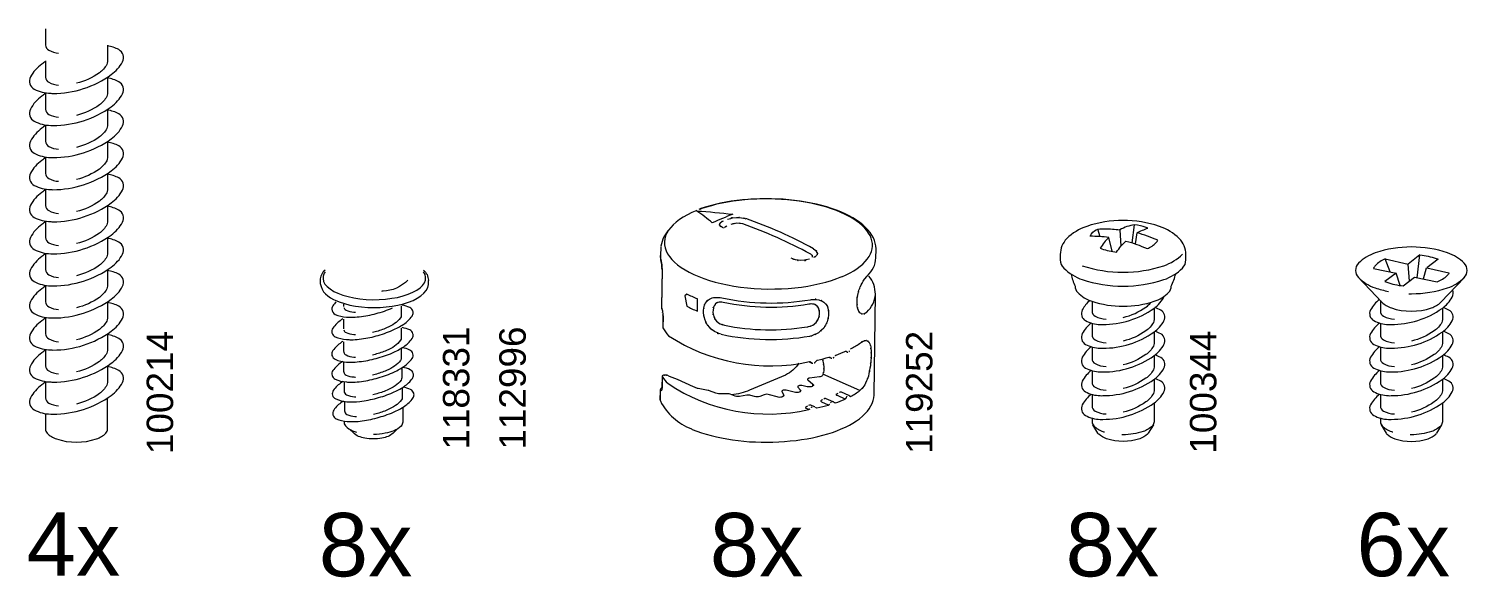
# Model space of a CAD drawing. Header units: metres. Extents: x -0.7 to 8.1, y 0 to 13.3.
# Drawn here: x -0.3424 to -0.2393, y 0.824 to 0.8633 of the extents above; entities that cross this region are included whole.
import ezdxf

# ---------------------------------------------------------------- set-up
doc = ezdxf.new("R2010")
doc.units = ezdxf.units.M
doc.header["$MEASUREMENT"] = 0
doc.layers.add('PDF3_Geometry_Num_Penna__7', color=7, linetype='Continuous', lineweight=18)
doc.layers.add('PDF3_Text_Num_Penna__7', color=7, linetype='Continuous', lineweight=18)
doc.styles.add('GENERATED_STYLE_1', font='Arial.ttf')

msp = doc.modelspace()

# ---------------------------------------------------------------- linework, layer by layer
at = {"layer": 'PDF3_Geometry_Num_Penna__7', "color": 7, "linetype": 'Continuous', "lineweight": 18, "flags": 128}
for points in [[(-0.34117, 0.86334), (-0.34117, 0.86217, 0.278982), (-0.34094, 0.8618, 0.106592), (-0.34023, 0.8616)], [(-0.34117, 0.86099, 0.01224), (-0.34144, 0.8608, 0.116354), (-0.34225, 0.85988, 0.414308), (-0.34198, 0.85901, 0.116313), (-0.3408, 0.85871, 0.003393), (-0.34064, 0.8587, 0.156627), (-0.33646, 0.86005, 0.116002), (-0.33565, 0.86097, 0.413279), (-0.33592, 0.86184, 0.080907), (-0.33673, 0.86211)], [(-0.33673, 0.86216), (-0.33673, 0.86098, -0.121406), (-0.33678, 0.86078, -0.116169), (-0.33731, 0.86018, -0.096205), (-0.33895, 0.85943)], [(-0.34117, 0.86104), (-0.34117, 0.85987, 0.278282), (-0.34094, 0.8595, 0.10662), (-0.34023, 0.8593)], [(-0.34117, 0.85869, 0.011584), (-0.34144, 0.8585, 0.116496), (-0.34225, 0.85758, 0.414277), (-0.34198, 0.85671, 0.116112), (-0.3408, 0.85641, 0.00509), (-0.34064, 0.8564, 0.156627), (-0.33646, 0.85775, 0.116002), (-0.33565, 0.85867, 0.41408), (-0.33592, 0.85954, 0.081199), (-0.33673, 0.85981)], [(-0.33673, 0.85986), (-0.33673, 0.85868, -0.120887), (-0.33678, 0.85848, -0.116856), (-0.33731, 0.85788, -0.096739), (-0.33895, 0.85713)], [(-0.34117, 0.85874), (-0.34117, 0.85757, 0.278788), (-0.34094, 0.8572, 0.106939), (-0.34023, 0.857)], [(-0.34117, 0.85639, 0.01289), (-0.34144, 0.8562, 0.116328), (-0.34225, 0.85528, 0.414086), (-0.34198, 0.85441, 0.116321), (-0.3408, 0.85411, 0.00509), (-0.34064, 0.8541, 0.156627), (-0.33646, 0.85545, 0.11617), (-0.33565, 0.85637, 0.414041), (-0.33592, 0.85724, 0.081199), (-0.33673, 0.85751)], [(-0.33673, 0.85756), (-0.33673, 0.85638, -0.1212), (-0.33678, 0.85618, -0.11664), (-0.33731, 0.85558, -0.096464), (-0.33895, 0.85483)], [(-0.34117, 0.85644), (-0.34117, 0.85527, 0.278595), (-0.34094, 0.8549, 0.10662), (-0.34023, 0.8547)], [(-0.34117, 0.85409, 0.010935), (-0.34144, 0.8539, 0.116328), (-0.34225, 0.85298, 0.414198), (-0.34198, 0.85211, 0.116103), (-0.3408, 0.85181, 0.006787), (-0.34064, 0.8518, 0.156688), (-0.33646, 0.85315, 0.116145), (-0.33565, 0.85407, 0.414001), (-0.33592, 0.85494, 0.081199), (-0.33673, 0.85521)], [(-0.33673, 0.85526), (-0.33673, 0.85408, -0.121308), (-0.33678, 0.85388, -0.116817), (-0.33731, 0.85328, -0.096338), (-0.33895, 0.85253)], [(-0.34117, 0.85414), (-0.34117, 0.85297, 0.278282), (-0.34094, 0.8526, 0.106273), (-0.34023, 0.8524)], [(-0.34117, 0.85179, 0.012252), (-0.34144, 0.8516, 0.116303), (-0.34225, 0.85068, 0.414096), (-0.34198, 0.84981, 0.115911), (-0.3408, 0.84951, 0.006786), (-0.34064, 0.8495, 0.156684), (-0.33646, 0.85085, 0.116028), (-0.33565, 0.85177, 0.414263), (-0.33592, 0.85264, 0.081199), (-0.33673, 0.85291)], [(-0.33673, 0.85296), (-0.33673, 0.85178, -0.121308), (-0.33678, 0.85158, -0.116385), (-0.33731, 0.85098, -0.096354), (-0.33895, 0.85023)], [(-0.34117, 0.85184), (-0.34117, 0.85067, 0.278089), (-0.34094, 0.8503, 0.106259), (-0.34023, 0.8501)], [(-0.34117, 0.84949, 0.011595), (-0.34144, 0.8493, 0.116186), (-0.34225, 0.84838, 0.414363), (-0.34198, 0.84751, 0.116112), (-0.3408, 0.84721, 0.00509), (-0.34064, 0.8472, 0.156684), (-0.33646, 0.84855, 0.116002), (-0.33565, 0.84947, 0.414412), (-0.33592, 0.85034, 0.081492), (-0.33673, 0.85061)], [(-0.33673, 0.85066), (-0.33673, 0.84948, -0.121415), (-0.33678, 0.84928, -0.116856), (-0.33731, 0.84868, -0.096213), (-0.33895, 0.84793)], [(-0.34117, 0.84954), (-0.34117, 0.84837, 0.277776), (-0.34094, 0.848, 0.106273), (-0.34023, 0.8478)], [(-0.26332, 0.84799), (-0.26315, 0.84929, 0.077111), (-0.2642, 0.84893), (-0.26412, 0.84774)], [(-0.26309, 0.84791), (-0.26297, 0.8487, -0.049852), (-0.26219, 0.84904, 0.018305), (-0.26232, 0.84909, 0.06611), (-0.26315, 0.84929)], [(-0.34117, 0.84719, 0.012246), (-0.34144, 0.847, 0.116562), (-0.34225, 0.84608, 0.41437), (-0.34198, 0.84521, 0.11612), (-0.3408, 0.84491, 0.006786), (-0.34064, 0.8449, 0.156737), (-0.33646, 0.84625, 0.116028), (-0.33565, 0.84717, 0.414643), (-0.33592, 0.84804, 0.081481), (-0.33673, 0.84831)], [(-0.33673, 0.84836), (-0.33673, 0.84718, -0.1212), (-0.33678, 0.84698, -0.11613), (-0.33731, 0.84638, -0.09648), (-0.33895, 0.84563)], [(-0.26499, 0.84837, 0.033363), (-0.26633, 0.84846, -0.121474), (-0.26622, 0.84864, -0.136616), (-0.26577, 0.84898)], [(-0.26561, 0.84843), (-0.26577, 0.84898, -0.01474), (-0.26527, 0.84899, -0.02935), (-0.2642, 0.84893)], [(-0.26476, 0.84738), (-0.26499, 0.84837, 0.067971), (-0.26561, 0.8476, 0.015108), (-0.26549, 0.84756, 0.054104), (-0.26443, 0.84733, -0.060585), (-0.26376, 0.84812, -0.039505), (-0.26225, 0.84758, 0.108009), (-0.26159, 0.84801, 0.10707), (-0.26149, 0.84817, 0.043153), (-0.26297, 0.8487)], [(-0.34117, 0.84724), (-0.34117, 0.84607, 0.278402), (-0.34094, 0.8457, 0.10662), (-0.34023, 0.8455)], [(-0.28236, 0.84556, -0.015735), (-0.28229, 0.84563, 0.201698), (-0.28168, 0.84691), (-0.28167, 0.84752)], [(-0.26689, 0.84635, 0.162283), (-0.26105, 0.84635, 0.117044), (-0.25971, 0.84718)], [(-0.2435, 0.84434, 0.005511), (-0.24331, 0.84434, 0.080671), (-0.24072, 0.84476, 0.116684), (-0.23953, 0.8455, 0.414228), (-0.23953, 0.84653, 0.116377), (-0.24072, 0.84727, 0.162408), (-0.2459, 0.84727, 0.116402), (-0.2471, 0.84653, 0.41521), (-0.2471, 0.8455, 0.116671), (-0.24591, 0.84476, 0.030081), (-0.24495, 0.8445)], [(-0.29707, 0.84668), (-0.29706, 0.84665, -0.072638), (-0.2971, 0.84707)], [(-0.29706, 0.84664, -0.039539), (-0.29701, 0.84621, -0.024883), (-0.297, 0.8461), (-0.29704, 0.84339)], [(-0.24483, 0.84591), (-0.24519, 0.84683, 0.101926), (-0.24589, 0.84637, 0.120518), (-0.24602, 0.84616), (-0.24441, 0.84582), (-0.24521, 0.84521, 0.016664), (-0.24508, 0.84516, 0.053777), (-0.2439, 0.8449), (-0.24308, 0.84553), (-0.24147, 0.84519, 0.106547), (-0.24073, 0.84566)], [(-0.24289, 0.84549), (-0.2427, 0.84712, -0.053844), (-0.24154, 0.84687, -0.021126), (-0.2414, 0.84681), (-0.24221, 0.84619), (-0.24062, 0.84584, -0.108961), (-0.24073, 0.84566)], [(-0.34117, 0.84489, 0.012246), (-0.34144, 0.8447, 0.116471), (-0.34225, 0.84378, 0.414205), (-0.34198, 0.84291, 0.116313), (-0.3408, 0.84261, 0.003393), (-0.34064, 0.8426, 0.156737), (-0.33646, 0.84395, 0.116002), (-0.33565, 0.84487, 0.414276), (-0.33592, 0.84574, 0.081492), (-0.33673, 0.84601)], [(-0.33673, 0.84606), (-0.33673, 0.84488, -0.1212), (-0.33678, 0.84468, -0.116169), (-0.33731, 0.84408, -0.096087), (-0.33895, 0.84333)], [(-0.32114, 0.84603, 0.234724), (-0.3215, 0.84529), (-0.3215, 0.8451), (-0.3215, 0.84508)], [(-0.31521, 0.84532, -0.204116), (-0.31699, 0.84453, 0.075946), (-0.31711, 0.8445)], [(-0.31409, 0.84603, -0.213524), (-0.31374, 0.84531), (-0.31374, 0.84529)], [(-0.29699, 0.83842), (-0.29701, 0.83761, 0.287889), (-0.29713, 0.83742), (-0.29713, 0.83675), (-0.29713, 0.8367), (-0.29712, 0.83665, 0.188738), (-0.29488, 0.83464), (-0.29483, 0.83461), (-0.29451, 0.83449), (-0.29418, 0.83437), (-0.29384, 0.83427), (-0.29348, 0.83417), (-0.29311, 0.83408), (-0.29274, 0.834), (-0.29235, 0.83393), (-0.29195, 0.83386), (-0.29155, 0.83381), (-0.29114, 0.83377), (-0.29073, 0.83373), (-0.29031, 0.83371), (-0.2899, 0.8337), (-0.28948, 0.83369), (-0.28906, 0.8337), (-0.28864, 0.83372), (-0.28822, 0.83374), (-0.28781, 0.83378), (-0.2874, 0.83382), (-0.287, 0.83388), (-0.28661, 0.83394), (-0.28623, 0.83401), (-0.28585, 0.8341), (-0.28549, 0.83419), (-0.28513, 0.83429), (-0.28479, 0.8344), (-0.28447, 0.83451), (-0.28416, 0.83464), (-0.28386, 0.83477), (-0.28358, 0.83491), (-0.28332, 0.83506), (-0.28307, 0.83522), (-0.28285, 0.83538), (-0.28264, 0.83555), (-0.28246, 0.83573), (-0.28229, 0.83591), (-0.28215, 0.83609), (-0.28204, 0.83629), (-0.28194, 0.83648), (-0.28188, 0.83668), (-0.28183, 0.83687), (-0.28181, 0.83707), (-0.28181, 0.83711), (-0.28171, 0.8443, 0.169445), (-0.28218, 0.84561)], [(-0.2677, 0.84574, 0.044608), (-0.26741, 0.84488, 0.199167), (-0.26722, 0.84443, 0.116367), (-0.2662, 0.8438, 0.162099), (-0.26173, 0.8438, 0.116268), (-0.26071, 0.84443, 0.199321), (-0.26052, 0.84488, 0.058564), (-0.2602, 0.84577)], [(-0.24711, 0.84551), (-0.24542, 0.84373, 0.115798), (-0.24475, 0.84332, 0.16262), (-0.24188, 0.84332, 0.117108), (-0.24121, 0.84373), (-0.23951, 0.84551)], [(-0.34117, 0.84494), (-0.34117, 0.84377, 0.278402), (-0.34094, 0.8434, 0.105912), (-0.34023, 0.8432)], [(-0.28239, 0.84296, 0.033384), (-0.28233, 0.84302, 0.193348), (-0.28171, 0.8443)], [(-0.26635, 0.84385, 0.092484), (-0.26689, 0.84318, 0.412695), (-0.26666, 0.84241, 0.116067), (-0.26561, 0.84213, 0.005755), (-0.26543, 0.84213, 0.154882), (-0.26176, 0.84329, 0.125016), (-0.261, 0.84418)], [(-0.2456, 0.84393, 0.105336), (-0.24624, 0.84318, 0.413241), (-0.246, 0.84241, 0.116292), (-0.24496, 0.84213, 0.007224), (-0.24477, 0.84213, 0.154758), (-0.24111, 0.84329, 0.116561), (-0.24039, 0.8441, 0.233563), (-0.24037, 0.84461)], [(-0.34117, 0.84259, 0.012897), (-0.34144, 0.8424, 0.116613), (-0.34225, 0.84148, 0.41409), (-0.34198, 0.84061, 0.116112), (-0.3408, 0.84031, 0.00509), (-0.34064, 0.8403, 0.156684), (-0.33646, 0.84165, 0.11617), (-0.33565, 0.84257, 0.414045), (-0.33592, 0.84344, 0.08121), (-0.33673, 0.84371)], [(-0.33673, 0.84376), (-0.33673, 0.84258, -0.120887), (-0.33678, 0.84238, -0.116563), (-0.33731, 0.84178, -0.096354), (-0.33895, 0.84103)], [(-0.32036, 0.84375, 0.037807), (-0.32058, 0.84348, 0.155932), (-0.32066, 0.84324, 0.291201), (-0.32041, 0.84286, 0.090504), (-0.31961, 0.84266, 0.016862), (-0.31928, 0.84265, 0.031502), (-0.31869, 0.84269, 0.035426), (-0.31748, 0.84292, 0.035352), (-0.31632, 0.84332)], [(-0.31988, 0.84253, 0.004163), (-0.31998, 0.84246, 0.090557), (-0.32058, 0.84188, 0.470831), (-0.32042, 0.84126, 0.091127), (-0.31961, 0.84106, 0.018463), (-0.31928, 0.84104, 0.030609), (-0.31869, 0.84108, 0.035428), (-0.31748, 0.84131, 0.034722), (-0.31632, 0.84172, 0.048564), (-0.31551, 0.84215, 0.090558), (-0.31491, 0.84274, 0.157108), (-0.31483, 0.84298, 0.061106), (-0.31485, 0.84308, 0.223954), (-0.31507, 0.84335, 0.060031), (-0.31561, 0.84352)], [(-0.3198, 0.84336, 0.226919), (-0.31964, 0.84317, 0.091898), (-0.31907, 0.84302)], [(-0.31568, 0.84348), (-0.31568, 0.84278, -0.152317), (-0.31573, 0.84261, -0.090689), (-0.31616, 0.8422, -0.046844), (-0.31673, 0.84189, -0.03499), (-0.31756, 0.8416, -0.00825), (-0.31775, 0.84155)], [(-0.29703, 0.84334, -0.053815), (-0.29694, 0.84274), (-0.29695, 0.84192)], [(-0.293, 0.84373, -0.150456), (-0.29261, 0.84373, 0.094197), (-0.28649, 0.84361), (-0.28646, 0.84361), (-0.28639, 0.84362, -0.14899), (-0.28607, 0.84358)], [(-0.29272, 0.84404, 0.094279), (-0.28637, 0.84391, -0.018676), (-0.28622, 0.84393)], [(-0.26625, 0.84223, 0.107194), (-0.26689, 0.84148, 0.413051), (-0.26666, 0.84071, 0.116057), (-0.26561, 0.84043, 0.007191), (-0.26543, 0.84043, 0.154873), (-0.26176, 0.84159, 0.116905), (-0.26104, 0.8424, 0.415252), (-0.26127, 0.84316, 0.048757), (-0.26169, 0.84334)], [(-0.26619, 0.84379), (-0.26619, 0.8431, 0.276839), (-0.26596, 0.84273, 0.116669), (-0.26519, 0.84252)], [(-0.26397, 0.84264, 0.095557), (-0.26233, 0.84338, 0.072445), (-0.26197, 0.84372)], [(-0.26175, 0.8433), (-0.26175, 0.84248, -0.124952), (-0.2618, 0.84228, -0.116023), (-0.26233, 0.84168, -0.095438), (-0.26397, 0.84094)], [(-0.24559, 0.84223, 0.107446), (-0.24624, 0.84148, 0.413406), (-0.246, 0.84071, 0.116282), (-0.24496, 0.84043, 0.007224), (-0.24477, 0.84043, 0.154885), (-0.24111, 0.84159, 0.116561), (-0.24039, 0.8424, 0.413735), (-0.24062, 0.84317, 0.04816), (-0.24103, 0.84334)], [(-0.24553, 0.84385), (-0.24553, 0.8431, 0.276526), (-0.24531, 0.84273, 0.116535), (-0.24453, 0.84252), (-0.24452, 0.84252)], [(-0.24109, 0.8433), (-0.24109, 0.84248, -0.124323), (-0.24114, 0.84228, -0.116962), (-0.24168, 0.84168, -0.096036), (-0.24331, 0.84094)], [(-0.34117, 0.84264), (-0.34117, 0.84147, 0.278282), (-0.34094, 0.8411, 0.106592), (-0.34023, 0.8409)], [(-0.29693, 0.84272), (-0.29694, 0.8419, 0.066551), (-0.29653, 0.84133, 0.201539), (-0.28644, 0.83947)], [(-0.29253, 0.84209, 0.094186), (-0.28661, 0.84197, 0.023631), (-0.2865, 0.84198)], [(-0.26619, 0.84222), (-0.26619, 0.8414, 0.276333), (-0.26596, 0.84103, 0.116032), (-0.26519, 0.84082), (-0.26517, 0.84082)], [(-0.24553, 0.84222), (-0.24553, 0.8414, 0.275707), (-0.24531, 0.84103, 0.11623), (-0.24453, 0.84082), (-0.24452, 0.84082)], [(-0.34117, 0.84029, 0.012246), (-0.34144, 0.8401, 0.116328), (-0.34225, 0.83918, 0.414277), (-0.34198, 0.83831, 0.11612), (-0.3408, 0.83801, 0.00509), (-0.34064, 0.838, 0.15663), (-0.33646, 0.83935, 0.116002), (-0.33565, 0.84027, 0.414045), (-0.33592, 0.84114, 0.081199), (-0.33673, 0.84141)], [(-0.33673, 0.84146), (-0.33673, 0.84028, -0.121514), (-0.33678, 0.84008, -0.11613), (-0.33731, 0.83948, -0.096213), (-0.33895, 0.83873)], [(-0.31998, 0.84084, 0.090303), (-0.32058, 0.84026, 0.469585), (-0.32042, 0.83964, 0.091127), (-0.31961, 0.83944, 0.016061), (-0.31928, 0.83943, 0.030609), (-0.31869, 0.83947, 0.035852), (-0.31748, 0.8397, 0.034532), (-0.31632, 0.8401, 0.047768), (-0.31551, 0.84054, 0.089903), (-0.31491, 0.84112, 0.156365), (-0.31483, 0.84136, 0.062216), (-0.31485, 0.84147, 0.224413), (-0.31507, 0.84174, 0.060927), (-0.31561, 0.84191)], [(-0.3198, 0.84175, 0.225993), (-0.31964, 0.84156, 0.090614), (-0.31907, 0.84142, 0.012645), (-0.31896, 0.84141)], [(-0.31568, 0.84187), (-0.31568, 0.84116, -0.1528), (-0.31573, 0.841, -0.090126), (-0.31616, 0.84058, -0.047926), (-0.31673, 0.84027, -0.035548), (-0.31756, 0.83999, -0.013522), (-0.31775, 0.83994)], [(-0.29276, 0.84143, 0.094245), (-0.28641, 0.8413, 0.026512), (-0.28626, 0.84133)], [(-0.26625, 0.84053, 0.106159), (-0.26689, 0.83978, 0.412686), (-0.26666, 0.83901, 0.116528), (-0.26561, 0.83873, 0.005746), (-0.26543, 0.83873, 0.154869), (-0.26176, 0.83989, 0.11661), (-0.26104, 0.8407, 0.414374), (-0.26127, 0.84147, 0.04821), (-0.26169, 0.84164)], [(-0.26175, 0.8416), (-0.26175, 0.84078, -0.125053), (-0.2618, 0.84058, -0.116023), (-0.26233, 0.83998, -0.095707), (-0.26397, 0.83924)], [(-0.24559, 0.84053, 0.106411), (-0.24624, 0.83978, 0.412968), (-0.246, 0.83901, 0.116754), (-0.24496, 0.83873, 0.005779), (-0.24477, 0.83873, 0.15488), (-0.24111, 0.83989, 0.116561), (-0.24039, 0.8407, 0.412613), (-0.24062, 0.84147, 0.047098), (-0.24103, 0.84164)], [(-0.24109, 0.8416), (-0.24109, 0.84078, -0.125152), (-0.24114, 0.84058, -0.116449), (-0.24168, 0.83998, -0.095499), (-0.24331, 0.83924)], [(-0.34117, 0.84034), (-0.34117, 0.83917, 0.278909), (-0.34094, 0.8388, 0.106231), (-0.34023, 0.8386)], [(-0.31988, 0.83948, 0.000542), (-0.31998, 0.83941, 0.090196), (-0.32058, 0.83883, 0.471435), (-0.32042, 0.83822, 0.090215), (-0.31961, 0.83801, 0.018463), (-0.31928, 0.838, 0.031056), (-0.31869, 0.83803, 0.035219), (-0.31748, 0.83827, 0.035738), (-0.31632, 0.83867, 0.046301), (-0.31551, 0.83911, 0.090531), (-0.31491, 0.83969, 0.470434), (-0.31507, 0.8403, 0.060501), (-0.31561, 0.84047)], [(-0.31981, 0.8409), (-0.31981, 0.84021, 0.072319), (-0.3198, 0.84014, 0.2278), (-0.31964, 0.83995, 0.091033), (-0.31907, 0.8398, 0.022551), (-0.31896, 0.8398)], [(-0.31568, 0.84043), (-0.31568, 0.83973, -0.148099), (-0.31573, 0.83956, -0.089917), (-0.31616, 0.83915, -0.04682), (-0.31673, 0.83884, -0.03499), (-0.31756, 0.83855, -0.001652), (-0.31775, 0.83851)], [(-0.28373, 0.84016), (-0.28386, 0.84021), (-0.28372, 0.84015, 0.00234), (-0.2838, 0.84021)], [(-0.26625, 0.83883, 0.106504), (-0.26689, 0.83808, 0.41245), (-0.26666, 0.83731, 0.116067), (-0.26561, 0.83703, 0.005752), (-0.26543, 0.83703, 0.154816), (-0.26176, 0.83819, 0.11661), (-0.26104, 0.839, 0.413806), (-0.26127, 0.83977, 0.045477), (-0.26169, 0.83994)], [(-0.26619, 0.84052), (-0.26619, 0.8397, 0.276839), (-0.26596, 0.83933, 0.115687), (-0.26519, 0.83912), (-0.26517, 0.83912)], [(-0.24559, 0.83883, 0.106756), (-0.24624, 0.83808, 0.413415), (-0.246, 0.83731, 0.116046), (-0.24496, 0.83703, 0.00578), (-0.24477, 0.83703, 0.154946), (-0.24111, 0.83819, 0.116294), (-0.24039, 0.839, 0.412733), (-0.24062, 0.83978, 0.047083), (-0.24103, 0.83994)], [(-0.24553, 0.84052), (-0.24553, 0.8397, 0.276526), (-0.24531, 0.83933, 0.114931), (-0.24453, 0.83912, 0.018277), (-0.24452, 0.83912)], [(-0.34117, 0.83799, 0.01419), (-0.34144, 0.8378, 0.116638), (-0.34225, 0.83688, 0.414188), (-0.34198, 0.83601, 0.116313), (-0.3408, 0.83571, 0.003393), (-0.34064, 0.8357, 0.156684), (-0.33646, 0.83705, 0.116287), (-0.33565, 0.83797, 0.413826), (-0.33592, 0.83884, 0.080918), (-0.33673, 0.83911)], [(-0.33673, 0.83916), (-0.33673, 0.83798, -0.120261), (-0.33678, 0.83778, -0.116385), (-0.33731, 0.83718, -0.09648), (-0.33895, 0.83643)], [(-0.31985, 0.83806, 0.000563), (-0.31995, 0.83799, 0.090206), (-0.32055, 0.83741, 0.472063), (-0.32038, 0.8368, 0.090976), (-0.31958, 0.83659, 0.047208), (-0.31865, 0.83662, 0.035446), (-0.31745, 0.83685, 0.035202), (-0.31629, 0.83725, 0.047595), (-0.31548, 0.83769, 0.090832), (-0.31488, 0.83827, 0.156862), (-0.3148, 0.83851, 0.061583), (-0.31482, 0.83862, 0.225418), (-0.31504, 0.83889, 0.063422), (-0.31558, 0.83906)], [(-0.31565, 0.83902), (-0.31565, 0.83831, -0.150578), (-0.3157, 0.83815, -0.089618), (-0.31612, 0.83773, -0.047864), (-0.3167, 0.83742, -0.035658), (-0.31753, 0.83714, -0.010897), (-0.31771, 0.83709)], [(-0.28721, 0.83936, -0.142901), (-0.28815, 0.83851), (-0.29073, 0.83742, -0.068424), (-0.29201, 0.83709)], [(-0.28645, 0.83946), (-0.28627, 0.83938, 0.00598), (-0.28637, 0.83945)], [(-0.28586, 0.83958, 0.017544), (-0.28504, 0.83979), (-0.28489, 0.83972)], [(-0.26175, 0.8399), (-0.26175, 0.83908, -0.124323), (-0.2618, 0.83888, -0.115805), (-0.26233, 0.83828, -0.095572), (-0.26397, 0.83754)], [(-0.24109, 0.8399), (-0.24109, 0.83908, -0.123695), (-0.24114, 0.83888, -0.115834), (-0.24168, 0.83828, -0.095917), (-0.24331, 0.83754)], [(-0.34117, 0.83804), (-0.34117, 0.83687, 0.278595), (-0.34094, 0.8365, 0.106966), (-0.34023, 0.8363)], [(-0.3198, 0.83871, 0.226676), (-0.31964, 0.83851, 0.090588), (-0.31907, 0.83837, 0.002723), (-0.31896, 0.83836)], [(-0.31978, 0.83805), (-0.31978, 0.83736, 0.286695), (-0.31961, 0.8371, 0.091679), (-0.31904, 0.83695, 0.009826), (-0.31893, 0.83695)], [(-0.29369, 0.8374), (-0.29441, 0.83754, -0.05334), (-0.29451, 0.83757, -0.011818), (-0.29474, 0.83767), (-0.2959, 0.83818, 0.002502), (-0.29664, 0.83849)], [(-0.29657, 0.8379, 0.205789), (-0.28649, 0.83603), (-0.28664, 0.8361)], [(-0.28358, 0.83702), (-0.2835, 0.83698, 0.03585), (-0.28283, 0.83739), (-0.28547, 0.83857, -0.015755), (-0.28551, 0.83847, -0.219565), (-0.28572, 0.83837), (-0.28643, 0.83829), (-0.28648, 0.83828), (-0.28651, 0.83827), (-0.28654, 0.83825), (-0.28656, 0.83824), (-0.28658, 0.83822), (-0.28658, 0.8382), (-0.28657, 0.83818), (-0.28656, 0.83816), (-0.28619, 0.83785), (-0.28616, 0.83781), (-0.28616, 0.83777), (-0.28619, 0.83773), (-0.28625, 0.83769), (-0.28632, 0.83767), (-0.28641, 0.83766), (-0.28651, 0.83766), (-0.2866, 0.83767), (-0.28698, 0.83775), (-0.28704, 0.83776), (-0.2871, 0.83776), (-0.28716, 0.83776), (-0.28721, 0.83774), (-0.28725, 0.83772), (-0.28727, 0.8377), (-0.28728, 0.83767), (-0.28727, 0.83764), (-0.28708, 0.83743), (-0.28706, 0.83739), (-0.28707, 0.83735), (-0.28711, 0.83731), (-0.28717, 0.83728), (-0.28725, 0.83726), (-0.28734, 0.83725), (-0.28744, 0.83725), (-0.28753, 0.83727), (-0.2881, 0.83742), (-0.28815, 0.83743), (-0.28821, 0.83743), (-0.28827, 0.83743), (-0.28833, 0.83742), (-0.28837, 0.8374), (-0.2884, 0.83738), (-0.28841, 0.83735), (-0.28841, 0.83733), (-0.28828, 0.83707), (-0.28828, 0.83703), (-0.2883, 0.83699), (-0.28835, 0.83696), (-0.28842, 0.83693), (-0.2885, 0.83692), (-0.28859, 0.83691), (-0.28868, 0.83692), (-0.28876, 0.83694), (-0.2893, 0.8371, 0.15323), (-0.28968, 0.8371), (-0.29, 0.83698, -0.151138), (-0.29038, 0.83697), (-0.29064, 0.83705, 0.106016), (-0.29093, 0.83706), (-0.29145, 0.83698, -0.114954), (-0.29175, 0.837), (-0.29211, 0.83713, 0.074609), (-0.29229, 0.83716), (-0.29295, 0.83717, -0.084779), (-0.29314, 0.83721), (-0.2936, 0.83738)], [(-0.26625, 0.83713, 0.107194), (-0.26689, 0.83638, 0.413275), (-0.26666, 0.83561, 0.116302), (-0.26561, 0.83533, 0.005746), (-0.26543, 0.83533, 0.154807), (-0.26176, 0.83649, 0.116582), (-0.26104, 0.8373, 0.414707), (-0.26127, 0.83806, 0.04821), (-0.26169, 0.83824)], [(-0.26619, 0.83882), (-0.26619, 0.838, 0.276405), (-0.26596, 0.83763, 0.117305), (-0.26519, 0.83742)], [(-0.26175, 0.8382), (-0.26175, 0.83738, -0.124323), (-0.2618, 0.83718, -0.116279), (-0.26233, 0.83658, -0.095565), (-0.26397, 0.83584)], [(-0.24559, 0.83713, 0.106928), (-0.24624, 0.83638, 0.413813), (-0.246, 0.83561, 0.116292), (-0.24496, 0.83533, 0.005779), (-0.24477, 0.83533, 0.154815), (-0.24111, 0.83649, 0.116399), (-0.24039, 0.8373, 0.412889), (-0.24062, 0.83807, 0.047645), (-0.24103, 0.83824)], [(-0.24553, 0.83882), (-0.24553, 0.838, 0.276526), (-0.24531, 0.83763, 0.116216), (-0.24453, 0.83742)], [(-0.24109, 0.8382), (-0.24109, 0.83738, -0.124323), (-0.24114, 0.83718, -0.115653), (-0.24168, 0.83658, -0.095499), (-0.24331, 0.83584)], [(-0.34117, 0.83574), (-0.34117, 0.83463, 0.19953), (-0.34105, 0.83434, 0.116877), (-0.34039, 0.83393, 0.162888), (-0.33752, 0.83393, 0.116832), (-0.33685, 0.83434, 0.198418), (-0.33673, 0.83463), (-0.33673, 0.83686)], [(-0.31982, 0.83665, 0.006546), (-0.31992, 0.83658, 0.090129), (-0.32052, 0.836, 0.469414), (-0.32035, 0.83537, 0.090665), (-0.31955, 0.83518, 0.016008), (-0.31922, 0.83517, 0.03144), (-0.31863, 0.8352, 0.035659), (-0.31742, 0.83544, 0.034872), (-0.31625, 0.83584, 0.048091), (-0.31545, 0.83628, 0.090723), (-0.31485, 0.83686, 0.154675), (-0.31477, 0.8371, 0.068175), (-0.31479, 0.8372, 0.223989), (-0.31501, 0.83747, 0.061338), (-0.31555, 0.83764)], [(-0.31561, 0.8376), (-0.31561, 0.8369, -0.151846), (-0.31567, 0.83673, -0.090165), (-0.31609, 0.83632, -0.047536), (-0.31667, 0.83601, -0.035303), (-0.31749, 0.83572, -0.007603), (-0.31768, 0.83568)], [(-0.29713, 0.83674), (-0.29712, 0.83741, -0.291358), (-0.29701, 0.83761), (-0.29701, 0.83756), (-0.29701, 0.83753), (-0.29701, 0.83752)], [(-0.28469, 0.83656), (-0.28459, 0.83651, 0.022247), (-0.28389, 0.83679), (-0.28444, 0.83703)], [(-0.28354, 0.83698, 0.002209), (-0.28361, 0.83704), (-0.28414, 0.83728, 0.203488), (-0.28424, 0.83728), (-0.28431, 0.83725)], [(-0.26619, 0.83712), (-0.26619, 0.8363, 0.276839), (-0.26596, 0.83593, 0.116019), (-0.26519, 0.83572)], [(-0.24553, 0.83712), (-0.24553, 0.8363, 0.276839), (-0.24531, 0.83593, 0.115885), (-0.24453, 0.83572), (-0.24452, 0.83572)], [(-0.31975, 0.83663), (-0.31975, 0.83594, 0.282398), (-0.31958, 0.83569, 0.08933), (-0.31901, 0.83554, 0.009841), (-0.3189, 0.83553)], [(-0.31558, 0.83619), (-0.31558, 0.83514, -0.197349), (-0.3157, 0.83485, -0.100129), (-0.3162, 0.83451, -0.057157), (-0.31683, 0.83433, -0.042495), (-0.31768, 0.83425)], [(-0.28639, 0.83635, 0.228424), (-0.28643, 0.83635), (-0.28651, 0.83632)], [(-0.28603, 0.8362), (-0.28591, 0.83615, 0.017835), (-0.28507, 0.83636), (-0.28554, 0.83656)], [(-0.28464, 0.83652, 0.001773), (-0.28473, 0.83659), (-0.28524, 0.83681, 0.209146), (-0.28533, 0.83682), (-0.28541, 0.83678)], [(-0.26175, 0.8365), (-0.26175, 0.83516, -0.197061), (-0.26187, 0.83487, -0.116154), (-0.26253, 0.83446, -0.080362), (-0.26397, 0.83423, -0.008372), (-0.26406, 0.83423)], [(-0.24109, 0.8365), (-0.24109, 0.83516, -0.199161), (-0.24121, 0.83487, -0.116285), (-0.24187, 0.83446, -0.080317), (-0.24331, 0.83423, -0.000021), (-0.24341, 0.83423)], [(-0.31978, 0.83521, 0.23664), (-0.31967, 0.83486, 0.100431), (-0.31917, 0.83451, 0.023961), (-0.3189, 0.83441)], [(-0.26619, 0.83542), (-0.26619, 0.83516, 0.198629), (-0.26607, 0.83487, 0.116423), (-0.26541, 0.83446, 0.007304), (-0.26531, 0.83443)], [(-0.2618, 0.83495), (-0.26217, 0.83434, -0.054165), (-0.26222, 0.83427, -0.11631), (-0.26277, 0.83394, -0.162605), (-0.26516, 0.83394, -0.116795), (-0.26571, 0.83427, -0.058777), (-0.26577, 0.83434), (-0.26613, 0.83495)], [(-0.24553, 0.83542), (-0.24553, 0.83516, 0.198377), (-0.24541, 0.83487, 0.11606), (-0.24475, 0.83446, 0.009005), (-0.24465, 0.83443)], [(-0.24547, 0.83495), (-0.24511, 0.83434, 0.057382), (-0.24506, 0.83427, 0.116492), (-0.24451, 0.83394, 0.16279), (-0.24211, 0.83394, 0.116625), (-0.24157, 0.83427)], [(-0.31598, 0.83463), (-0.31627, 0.83435, -0.098822), (-0.31662, 0.83411, -0.055339), (-0.31707, 0.83398, -0.08636), (-0.31829, 0.83398, -0.055418), (-0.31874, 0.83411, -0.098822), (-0.31911, 0.83436), (-0.31939, 0.83463)]]:
    msp.add_lwpolyline(points, format="xyb", dxfattribs=at)
for points in [[(-0.29193, 0.85004, 0.010533), (-0.2934, 0.84942, 0.023588), (-0.2945, 0.85027, -0.015714)], [(-0.26105, 0.84535, 0.116785), (-0.25971, 0.84618, 0.198803), (-0.25947, 0.84676), (-0.25947, 0.84715, 0.199023), (-0.25994, 0.84829, 0.116473), (-0.26137, 0.84917, 0.162267), (-0.26657, 0.84917, 0.116224), (-0.268, 0.84829, 0.198989), (-0.26847, 0.84715), (-0.26847, 0.84676, 0.199736), (-0.26822, 0.84618, 0.116598), (-0.26689, 0.84535, 0.162283)], [(-0.29447, 0.8431), (-0.29446, 0.84397, -0.025609), (-0.29522, 0.84431), (-0.29536, 0.8442), (-0.29523, 0.84344, 0.025174)]]:
    msp.add_lwpolyline(points, format="xyb", close=True, dxfattribs=at)
for points in [[(-0.28167, 0.84751), (-0.28167, 0.84757), (-0.28168, 0.84777), (-0.28172, 0.84797), (-0.28178, 0.84816), (-0.28186, 0.84835), (-0.28197, 0.84855), (-0.2821, 0.84873), (-0.28225, 0.84892), (-0.28242, 0.8491), (-0.28262, 0.84928), (-0.28283, 0.84945), (-0.28307, 0.84961), (-0.28332, 0.84977), (-0.2836, 0.84992), (-0.28388, 0.85006), (-0.28419, 0.8502), (-0.28451, 0.85033), (-0.28485, 0.85044), (-0.28519, 0.85056), (-0.28556, 0.85066), (-0.28593, 0.85075), (-0.28631, 0.85083), (-0.2867, 0.85091), (-0.2871, 0.85097), (-0.2875, 0.85103), (-0.28791, 0.85107), (-0.28833, 0.85111), (-0.28874, 0.85113), (-0.28916, 0.85115), (-0.28958, 0.85115), (-0.29, 0.85115), (-0.29042, 0.85113), (-0.29083, 0.8511), (-0.29124, 0.85107), (-0.29165, 0.85102), (-0.29205, 0.85097), (-0.29244, 0.8509), (-0.29282, 0.85083), (-0.29319, 0.85074), (-0.29355, 0.85065), (-0.2939, 0.85055), (-0.29423, 0.85044), (-0.29436, 0.85039)], [(-0.28411, 0.84556), (-0.28381, 0.8457), (-0.28353, 0.84584), (-0.28327, 0.84599), (-0.28303, 0.84614), (-0.28281, 0.84631), (-0.28262, 0.84647), (-0.28244, 0.84665), (-0.2823, 0.84682), (-0.28217, 0.847), (-0.28207, 0.84719), (-0.282, 0.84737), (-0.28195, 0.84756), (-0.28193, 0.84775), (-0.28193, 0.84794), (-0.28196, 0.84813), (-0.28202, 0.84832), (-0.2821, 0.84851), (-0.2822, 0.84869), (-0.28233, 0.84888), (-0.28248, 0.84905), (-0.28266, 0.84923), (-0.28286, 0.8494), (-0.28309, 0.84957), (-0.28333, 0.84973), (-0.2836, 0.84988), (-0.28388, 0.85003), (-0.28419, 0.85017), (-0.28451, 0.8503), (-0.28485, 0.85042), (-0.2852, 0.85054), (-0.28557, 0.85064), (-0.28596, 0.85074), (-0.28635, 0.85083), (-0.28675, 0.8509), (-0.28717, 0.85097), (-0.28759, 0.85102), (-0.28802, 0.85107), (-0.28845, 0.8511), (-0.28889, 0.85112), (-0.28932, 0.85114), (-0.28976, 0.85114), (-0.2902, 0.85113), (-0.29063, 0.85111), (-0.29106, 0.85107), (-0.29148, 0.85103), (-0.2919, 0.85098), (-0.2923, 0.85091), (-0.2927, 0.85084), (-0.29309, 0.85075), (-0.29346, 0.85065), (-0.29382, 0.85055), (-0.29416, 0.85044), (-0.29429, 0.85039)], [(-0.29709, 0.84773), (-0.2971, 0.84703)], [(-0.2971, 0.84703), (-0.2971, 0.84688), (-0.29707, 0.84668)], [(-0.24519, 0.84683), (-0.24355, 0.84647)], [(-0.2427, 0.84712), (-0.24355, 0.84647)], [(-0.24345, 0.84525), (-0.24355, 0.84647)], [(-0.24245, 0.8454), (-0.24222, 0.84619)], [(-0.32114, 0.84591), (-0.32121, 0.84581), (-0.32128, 0.84561), (-0.32129, 0.84542), (-0.32125, 0.84522), (-0.32115, 0.84503), (-0.32099, 0.84485), (-0.32078, 0.84468), (-0.32052, 0.84451), (-0.32022, 0.84437), (-0.31987, 0.84424), (-0.31949, 0.84413), (-0.31908, 0.84404), (-0.31864, 0.84397), (-0.31819, 0.84393), (-0.31773, 0.84391), (-0.31727, 0.84392), (-0.31681, 0.84395), (-0.31637, 0.84401), (-0.31595, 0.84408), (-0.31555, 0.84418), (-0.31518, 0.8443), (-0.31486, 0.84444), (-0.31457, 0.84459), (-0.31434, 0.84476), (-0.31416, 0.84494), (-0.31403, 0.84513), (-0.31395, 0.84532), (-0.31394, 0.84552), (-0.31398, 0.84571), (-0.31408, 0.8459)], [(-0.3203, 0.84382), (-0.32012, 0.84375), (-0.31976, 0.84363), (-0.31937, 0.84353), (-0.31896, 0.84345), (-0.31853, 0.84339), (-0.31809, 0.84336), (-0.31765, 0.84335), (-0.3172, 0.84336), (-0.31676, 0.84339), (-0.31633, 0.84344), (-0.31592, 0.84352), (-0.31553, 0.84361), (-0.31517, 0.84373), (-0.31484, 0.84386), (-0.31454, 0.84401), (-0.31428, 0.84418), (-0.31407, 0.84437), (-0.3139, 0.84458), (-0.31379, 0.84479), (-0.31374, 0.84501), (-0.31374, 0.84514)], [(-0.31374, 0.8451), (-0.31374, 0.84529)], [(-0.297, 0.84608), (-0.29704, 0.84338)], [(-0.24411, 0.84493), (-0.24441, 0.84582)], [(-0.31981, 0.84358), (-0.31981, 0.84342)], [(-0.29402, 0.84299), (-0.29402, 0.84318)], [(-0.29334, 0.84319), (-0.29335, 0.843)], [(-0.28573, 0.84284), (-0.28573, 0.84303)], [(-0.28303, 0.84367), (-0.28303, 0.84385)], [(-0.31981, 0.84251), (-0.31981, 0.84182)], [(-0.28507, 0.84299), (-0.28507, 0.84281)], [(-0.31981, 0.83947), (-0.31981, 0.83877)], [(-0.28728, 0.83934), (-0.28728, 0.83925)], [(-0.28646, 0.83946), (-0.28626, 0.83937)], [(-0.28504, 0.83979), (-0.28488, 0.83971)], [(-0.29699, 0.8384), (-0.297, 0.83758)], [(-0.28828, 0.83702), (-0.28828, 0.83707)], [(-0.28708, 0.83733), (-0.28708, 0.83743)], [(-0.2862, 0.83773), (-0.28619, 0.83785)], [(-0.28444, 0.83703), (-0.28447, 0.83705), (-0.28449, 0.83706), (-0.28451, 0.83709), (-0.28451, 0.83711), (-0.28451, 0.83713), (-0.28449, 0.83715), (-0.28447, 0.83717), (-0.28444, 0.83718)], [(-0.28444, 0.83718), (-0.28437, 0.83721)], [(-0.28664, 0.8361), (-0.28667, 0.83612), (-0.28669, 0.83614), (-0.2867, 0.83616), (-0.28671, 0.83618), (-0.2867, 0.8362), (-0.28669, 0.83622), (-0.28667, 0.83624), (-0.28664, 0.83625)], [(-0.28664, 0.83625), (-0.28656, 0.83629)], [(-0.28608, 0.83623), (-0.28634, 0.83635)], [(-0.28554, 0.83656), (-0.28557, 0.83658), (-0.28559, 0.8366), (-0.28561, 0.83662), (-0.28561, 0.83664), (-0.28561, 0.83666), (-0.28559, 0.83668), (-0.28557, 0.8367), (-0.28554, 0.83672)], [(-0.28554, 0.83672), (-0.28547, 0.83675)], [(-0.24115, 0.83495), (-0.24151, 0.83434)]]:
    msp.add_lwpolyline(points, dxfattribs=at)
at = {"layer": 'PDF3_Geometry_Num_Penna__7', "color": 7, "linetype": 'Continuous', "lineweight": 18}
for centre, radius, start, end in [((-0.30268, 0.81706), 0.03426, 61.6041, 70.4352), ((-0.30249, 0.81735), 0.03436, 61.5803, 70.443), ((-0.28732, 0.848), 0.00853, 289.0585, 294.0712), ((-0.2859, 0.84512), 0.00531, 297.4864, 305.968), ((-0.3062, 0.85722), 0.0269, 318.6127, 318.9045), ((-0.27339, 0.83094), 0.012, 149.9599, 150.5884), ((-0.28532, 0.83677), 0.0000525, 63.9027, 110.2259)]:
    msp.add_arc(centre, radius, start, end, dxfattribs=at)
msp.add_ellipse((-0.28938, 0.84791), major_axis=(-0.00745, 0.0001), ratio=0.433766, start_param=5.476389, end_param=8.645138, dxfattribs=at)
for points in [[(-0.2926, 0.84904), (-0.29312, 0.8494), (-0.29258, 0.8489), (-0.29288, 0.84929)], [(-0.29288, 0.84929), (-0.2928, 0.84951), (-0.29294, 0.84922), (-0.2928, 0.84944)], [(-0.2928, 0.84944), (-0.29253, 0.84963), (-0.29293, 0.84938), (-0.2926, 0.84956)], [(-0.29232, 0.84968), (-0.29137, 0.84991), (-0.29269, 0.84966), (-0.29166, 0.84981)], [(-0.29236, 0.84918), (-0.29256, 0.84908), (-0.29232, 0.84922), (-0.29249, 0.84911)], [(-0.29164, 0.84939), (-0.29233, 0.84928), (-0.29145, 0.84946), (-0.29208, 0.8493)], [(-0.29166, 0.84981), (-0.29111, 0.8498), (-0.29183, 0.84983), (-0.2913, 0.84979)], [(-0.29121, 0.84935), (-0.29183, 0.84944), (-0.29096, 0.84936), (-0.29164, 0.84939)], [(-0.2913, 0.84979), (-0.29082, 0.8497), (-0.29143, 0.84984), (-0.29099, 0.84972)], [(-0.29646, 0.84898), (-0.29681, 0.84866), (-0.29699, 0.8482), (-0.29709, 0.84775)], [(-0.29249, 0.84911), (-0.29254, 0.84905), (-0.29247, 0.84914), (-0.29252, 0.84907)], [(-0.2863, 0.84714), (-0.28643, 0.84723), (-0.28625, 0.84712), (-0.28639, 0.8472)], [(-0.28622, 0.84704), (-0.28632, 0.8472), (-0.28616, 0.84699), (-0.2863, 0.84714)], [(-0.28614, 0.84757), (-0.28562, 0.84708), (-0.28617, 0.84775), (-0.28587, 0.84723)], [(-0.28587, 0.84723), (-0.28595, 0.84698), (-0.2858, 0.84731), (-0.28594, 0.84707)], [(-0.29702, 0.84644), (-0.29709, 0.84684), (-0.29701, 0.84635), (-0.29707, 0.84668)], [(-0.29701, 0.84626), (-0.29703, 0.84653), (-0.297, 0.84618), (-0.29702, 0.84644)], [(-0.297, 0.84608), (-0.29701, 0.84635), (-0.29699, 0.84599), (-0.29701, 0.84626)], [(-0.28745, 0.84677), (-0.28792, 0.84693), (-0.28731, 0.8467), (-0.28775, 0.84689)], [(-0.28709, 0.84672), (-0.28763, 0.84678), (-0.28692, 0.84668), (-0.28745, 0.84677)], [(-0.28643, 0.84682), (-0.28738, 0.84661), (-0.28605, 0.84681), (-0.28709, 0.84672)], [(-0.28594, 0.84707), (-0.28622, 0.84686), (-0.28581, 0.84712), (-0.28614, 0.84693)], [(-0.28621, 0.84697), (-0.28622, 0.84708), (-0.2862, 0.84693), (-0.28622, 0.84704)], [(-0.32149, 0.84508), (-0.32137, 0.84446), (-0.32099, 0.8441), (-0.3203, 0.84382)], [(-0.2828, 0.84483), (-0.28248, 0.84548), (-0.28291, 0.84465), (-0.28258, 0.84525)], [(-0.28258, 0.84525), (-0.28225, 0.84574), (-0.28269, 0.84512), (-0.28236, 0.84556)], [(-0.29391, 0.84364), (-0.29349, 0.84415), (-0.29409, 0.84353), (-0.2936, 0.84396)], [(-0.2936, 0.84396), (-0.29336, 0.84409), (-0.29305, 0.84411), (-0.29272, 0.84404)], [(-0.28303, 0.84385), (-0.28295, 0.84459), (-0.28309, 0.8436), (-0.28296, 0.84435)], [(-0.28296, 0.84435), (-0.28286, 0.84472), (-0.283, 0.84422), (-0.28289, 0.84459)], [(-0.28289, 0.84459), (-0.28276, 0.84496), (-0.28294, 0.84448), (-0.2828, 0.84483)], [(-0.31907, 0.84302), (-0.31903, 0.84302), (-0.319, 0.84302), (-0.31896, 0.84302)], [(-0.29704, 0.84338), (-0.29694, 0.84296), (-0.29707, 0.84354), (-0.29697, 0.84309)], [(-0.29704, 0.84339), (-0.29704, 0.84338), (-0.29704, 0.84336), (-0.29703, 0.84334)], [(-0.29697, 0.84309), (-0.29693, 0.84282), (-0.29699, 0.84318), (-0.29694, 0.84291)], [(-0.29392, 0.84245), (-0.29411, 0.84326), (-0.29392, 0.84218), (-0.29402, 0.84299)], [(-0.29399, 0.84343), (-0.29388, 0.84376), (-0.29404, 0.84332), (-0.29391, 0.84364)], [(-0.29402, 0.84318), (-0.29398, 0.84356), (-0.29404, 0.84306), (-0.29399, 0.84343)], [(-0.29327, 0.84348), (-0.2934, 0.84306), (-0.29327, 0.84364), (-0.29334, 0.84319)], [(-0.29335, 0.843), (-0.29328, 0.84252), (-0.2934, 0.84317), (-0.29329, 0.84268)], [(-0.29308, 0.84368), (-0.29339, 0.8434), (-0.29301, 0.84381), (-0.29327, 0.84348)], [(-0.293, 0.84372), (-0.29312, 0.84366), (-0.29296, 0.84374), (-0.29308, 0.84368)], [(-0.28622, 0.84393), (-0.28553, 0.84392), (-0.28643, 0.84397), (-0.28577, 0.8439)], [(-0.28597, 0.84352), (-0.28612, 0.84361), (-0.28591, 0.84349), (-0.28607, 0.84358)], [(-0.28588, 0.84344), (-0.28601, 0.84356), (-0.28583, 0.84341), (-0.28597, 0.84352)], [(-0.28577, 0.8439), (-0.28519, 0.84368), (-0.28594, 0.84402), (-0.2854, 0.84374)], [(-0.28581, 0.84335), (-0.28591, 0.84349), (-0.28577, 0.8433), (-0.28588, 0.84344)], [(-0.28576, 0.84324), (-0.28583, 0.8434), (-0.28573, 0.84319), (-0.28581, 0.84335)], [(-0.28573, 0.84303), (-0.28577, 0.84336), (-0.2857, 0.84292), (-0.28576, 0.84324)], [(-0.2854, 0.84374), (-0.285, 0.84329), (-0.28549, 0.84392), (-0.28515, 0.84342)], [(-0.28515, 0.84342), (-0.28505, 0.84312), (-0.28518, 0.84353), (-0.28509, 0.84322)], [(-0.28507, 0.84281), (-0.28518, 0.84209), (-0.28499, 0.84305), (-0.28517, 0.84233)], [(-0.28509, 0.84322), (-0.28505, 0.84288), (-0.28509, 0.84334), (-0.28507, 0.84299)], [(-0.28282, 0.84298), (-0.28307, 0.84335), (-0.28276, 0.84281), (-0.28298, 0.84325)], [(-0.28298, 0.84325), (-0.28305, 0.84353), (-0.28296, 0.84315), (-0.28302, 0.84344)], [(-0.28302, 0.84344), (-0.28304, 0.84377), (-0.28302, 0.84333), (-0.28303, 0.84367)], [(-0.29694, 0.84291), (-0.29692, 0.84262), (-0.29694, 0.843), (-0.29693, 0.84272)], [(-0.2938, 0.84219), (-0.29399, 0.84258), (-0.29375, 0.84206), (-0.29392, 0.84245)], [(-0.29363, 0.84196), (-0.29389, 0.8423), (-0.29356, 0.84183), (-0.2938, 0.84219)], [(-0.29323, 0.84162), (-0.29385, 0.8421), (-0.29305, 0.84142), (-0.29363, 0.84196)], [(-0.29329, 0.84268), (-0.29303, 0.84222), (-0.2934, 0.84281), (-0.2931, 0.84238)], [(-0.2931, 0.84238), (-0.29272, 0.84206), (-0.29324, 0.84246), (-0.29284, 0.84218)], [(-0.29284, 0.84218), (-0.29238, 0.84203), (-0.293, 0.84221), (-0.29253, 0.84209)], [(-0.2865, 0.84198), (-0.28605, 0.84212), (-0.28664, 0.84191), (-0.2862, 0.84209)], [(-0.2862, 0.84209), (-0.28582, 0.84236), (-0.28632, 0.84197), (-0.28596, 0.84228)], [(-0.28596, 0.84228), (-0.28569, 0.84267), (-0.28602, 0.84214), (-0.28579, 0.84255)], [(-0.28542, 0.84188), (-0.28597, 0.84134), (-0.28521, 0.84203), (-0.2858, 0.84154)], [(-0.28579, 0.84255), (-0.28568, 0.84298), (-0.2858, 0.8424), (-0.28573, 0.84284)], [(-0.28528, 0.84209), (-0.28549, 0.84177), (-0.2852, 0.8422), (-0.28542, 0.84188)], [(-0.28517, 0.84233), (-0.28532, 0.84198), (-0.2851, 0.84244), (-0.28528, 0.84209)], [(-0.28261, 0.84288), (-0.28294, 0.84299), (-0.28252, 0.8428), (-0.28282, 0.84298)], [(-0.28239, 0.84296), (-0.28272, 0.84281), (-0.28228, 0.84297), (-0.28261, 0.84288)], [(-0.26519, 0.84252), (-0.26518, 0.84252), (-0.26518, 0.84252), (-0.26517, 0.84252)], [(-0.29276, 0.84143), (-0.29348, 0.84168), (-0.29253, 0.8413), (-0.29323, 0.84162)], [(-0.2858, 0.84154), (-0.28647, 0.8412), (-0.28557, 0.84161), (-0.28626, 0.84133)], [(-0.28278, 0.84082), (-0.2825, 0.84101), (-0.28287, 0.84078), (-0.2826, 0.84094)], [(-0.2826, 0.84094), (-0.28235, 0.84102), (-0.28267, 0.84093), (-0.28244, 0.84098)], [(-0.28244, 0.84098), (-0.28223, 0.84097), (-0.2825, 0.84101), (-0.2823, 0.84097)], [(-0.2823, 0.84097), (-0.28213, 0.84086), (-0.28235, 0.84102), (-0.28219, 0.84089)], [(-0.28219, 0.84089), (-0.28207, 0.84068), (-0.28223, 0.84097), (-0.28211, 0.84074)], [(-0.31988, 0.84091), (-0.31991, 0.84089), (-0.31995, 0.84087), (-0.31998, 0.84084)], [(-0.2846, 0.8399), (-0.28457, 0.83994), (-0.28461, 0.83989), (-0.28458, 0.83992)], [(-0.28458, 0.83992), (-0.28454, 0.83995), (-0.28459, 0.83992), (-0.28455, 0.83994)], [(-0.28455, 0.83994), (-0.28454, 0.83995), (-0.28455, 0.83994), (-0.28454, 0.83994)], [(-0.28385, 0.84022), (-0.28381, 0.84023), (-0.28386, 0.84022), (-0.28382, 0.84022)], [(-0.28382, 0.84022), (-0.28379, 0.84022), (-0.28383, 0.84023), (-0.2838, 0.84022)], [(-0.2838, 0.84022), (-0.28379, 0.84022), (-0.28381, 0.84021), (-0.2838, 0.84021)], [(-0.28373, 0.84016), (-0.28371, 0.84014), (-0.28374, 0.84016), (-0.28372, 0.84015)], [(-0.28372, 0.84015), (-0.28368, 0.84015), (-0.28373, 0.84015), (-0.28369, 0.84015)], [(-0.28369, 0.84015), (-0.28368, 0.84016), (-0.2837, 0.84015), (-0.28369, 0.84015)], [(-0.28361, 0.84019), (-0.28357, 0.84022), (-0.28362, 0.84018), (-0.28358, 0.84021)], [(-0.28358, 0.84021), (-0.28355, 0.84025), (-0.28359, 0.84019), (-0.28356, 0.84023)], [(-0.28356, 0.84023), (-0.28355, 0.84025), (-0.28357, 0.84023), (-0.28356, 0.84024)], [(-0.2835, 0.84036), (-0.28347, 0.8404), (-0.28351, 0.84035), (-0.28348, 0.84039)], [(-0.28348, 0.84039), (-0.28345, 0.84042), (-0.28349, 0.84038), (-0.28346, 0.84041)], [(-0.28346, 0.84041), (-0.28345, 0.84041), (-0.28346, 0.84041), (-0.28345, 0.84041)], [(-0.28211, 0.84074), (-0.28202, 0.84044), (-0.28213, 0.84086), (-0.28205, 0.84053)], [(-0.28205, 0.84053), (-0.282, 0.84014), (-0.28207, 0.84068), (-0.28202, 0.84026)], [(-0.28202, 0.83993), (-0.28204, 0.83939), (-0.282, 0.84012), (-0.28203, 0.83957)], [(-0.28202, 0.84026), (-0.28201, 0.83978), (-0.28202, 0.84043), (-0.28202, 0.83993)], [(-0.28644, 0.83947), (-0.28638, 0.83947), (-0.28646, 0.83947), (-0.2864, 0.83947)], [(-0.2864, 0.83947), (-0.28635, 0.83945), (-0.28642, 0.83947), (-0.28637, 0.83946)], [(-0.28637, 0.83946), (-0.28636, 0.83946), (-0.28637, 0.83945), (-0.28637, 0.83945)], [(-0.28627, 0.83938), (-0.28623, 0.83936), (-0.28629, 0.83939), (-0.28625, 0.83937)], [(-0.28625, 0.83937), (-0.2862, 0.83936), (-0.28626, 0.83937), (-0.28621, 0.83937)], [(-0.28621, 0.83937), (-0.2862, 0.83937), (-0.28622, 0.83937), (-0.2862, 0.83937)], [(-0.28609, 0.83939), (-0.28604, 0.83941), (-0.2861, 0.83938), (-0.28605, 0.8394)], [(-0.28605, 0.8394), (-0.28601, 0.83944), (-0.28607, 0.83939), (-0.28602, 0.83943)], [(-0.28602, 0.83943), (-0.28601, 0.83943), (-0.28603, 0.83943), (-0.28602, 0.83943)], [(-0.28593, 0.83954), (-0.28589, 0.83958), (-0.28594, 0.83953), (-0.2859, 0.83956)], [(-0.2859, 0.83956), (-0.28585, 0.83959), (-0.28592, 0.83956), (-0.28587, 0.83958)], [(-0.28587, 0.83958), (-0.28585, 0.83958), (-0.28587, 0.83958), (-0.28586, 0.83958)], [(-0.28551, 0.83967), (-0.28542, 0.83928), (-0.28553, 0.83979), (-0.28545, 0.83941)], [(-0.28541, 0.83881), (-0.28549, 0.83844), (-0.28538, 0.83892), (-0.28547, 0.83857)], [(-0.28545, 0.83941), (-0.28538, 0.83895), (-0.28546, 0.83956), (-0.28541, 0.83911)], [(-0.28541, 0.83911), (-0.28541, 0.83865), (-0.2854, 0.83924), (-0.28541, 0.83881)], [(-0.28503, 0.83979), (-0.28498, 0.8398), (-0.28504, 0.83979), (-0.285, 0.83979)], [(-0.285, 0.83979), (-0.28496, 0.83978), (-0.28501, 0.8398), (-0.28497, 0.83979)], [(-0.28497, 0.83979), (-0.28496, 0.83978), (-0.28498, 0.83978), (-0.28497, 0.83978)], [(-0.28489, 0.83972), (-0.28491, 0.83974), (-0.28494, 0.83976), (-0.28497, 0.83978)], [(-0.28489, 0.83972), (-0.28485, 0.8397), (-0.2849, 0.83972), (-0.28487, 0.83971)], [(-0.28487, 0.83971), (-0.28483, 0.83971), (-0.28488, 0.83971), (-0.28484, 0.83971)], [(-0.28484, 0.83971), (-0.28483, 0.83971), (-0.28484, 0.83971), (-0.28483, 0.83971)], [(-0.28473, 0.83974), (-0.28469, 0.83976), (-0.28475, 0.83973), (-0.28471, 0.83976)], [(-0.28471, 0.83976), (-0.28467, 0.83979), (-0.28472, 0.83974), (-0.28468, 0.83978)], [(-0.28468, 0.83978), (-0.28467, 0.83979), (-0.28468, 0.83977), (-0.28467, 0.83979)], [(-0.28207, 0.83918), (-0.28228, 0.83805), (-0.28198, 0.83954), (-0.28222, 0.83844)], [(-0.28203, 0.83957), (-0.28209, 0.83899), (-0.28201, 0.83976), (-0.28207, 0.83918)], [(-0.31981, 0.83877), (-0.31981, 0.83875), (-0.31981, 0.83873), (-0.3198, 0.83871)], [(-0.29689, 0.8385), (-0.29703, 0.83844), (-0.29686, 0.83852), (-0.29698, 0.83846)], [(-0.29698, 0.83846), (-0.29701, 0.83838), (-0.29699, 0.83848), (-0.29699, 0.8384)], [(-0.29699, 0.8384), (-0.29688, 0.83823), (-0.29675, 0.83806), (-0.29657, 0.8379)], [(-0.29676, 0.83851), (-0.29696, 0.8385), (-0.2967, 0.83852), (-0.29689, 0.8385)], [(-0.29664, 0.83849), (-0.29681, 0.83853), (-0.29657, 0.83848), (-0.29676, 0.83851)], [(-0.28248, 0.83781), (-0.28298, 0.83713), (-0.28228, 0.83797), (-0.28283, 0.83739)], [(-0.28234, 0.8381), (-0.28254, 0.83765), (-0.28226, 0.83824), (-0.28248, 0.83781)], [(-0.28222, 0.83844), (-0.28239, 0.83793), (-0.28216, 0.83859), (-0.28234, 0.8381)], [(-0.29705, 0.83739), (-0.29716, 0.83739), (-0.29702, 0.83735), (-0.29712, 0.83741)], [(-0.29702, 0.83745), (-0.29707, 0.83734), (-0.297, 0.83746), (-0.29705, 0.83739)], [(-0.297, 0.83758), (-0.29702, 0.83736), (-0.29698, 0.83764), (-0.29702, 0.83745)], [(-0.2936, 0.83738), (-0.29363, 0.83739), (-0.29366, 0.8374), (-0.29369, 0.8374)], [(-0.28384, 0.83684), (-0.28387, 0.83679), (-0.28383, 0.83685), (-0.28386, 0.83681)], [(-0.28375, 0.83698), (-0.28378, 0.83695), (-0.28374, 0.837), (-0.28377, 0.83696)], [(-0.28377, 0.83696), (-0.28378, 0.83695), (-0.28377, 0.83696), (-0.28378, 0.83695)], [(-0.28373, 0.837), (-0.28376, 0.83698), (-0.28372, 0.83701), (-0.28375, 0.83698)], [(-0.28362, 0.83705), (-0.28365, 0.83704), (-0.28361, 0.83705), (-0.28364, 0.83704)], [(-0.28364, 0.83704), (-0.28365, 0.83704), (-0.28364, 0.83704), (-0.28365, 0.83704)], [(-0.2836, 0.83704), (-0.28363, 0.83705), (-0.28359, 0.83703), (-0.28362, 0.83705)], [(-0.28352, 0.83697), (-0.28355, 0.83698), (-0.28351, 0.83697), (-0.28354, 0.83698)], [(-0.28354, 0.83698), (-0.28353, 0.83698), (-0.28355, 0.83698), (-0.28354, 0.83698)], [(-0.2835, 0.83698), (-0.28353, 0.83697), (-0.28349, 0.83698), (-0.28352, 0.83697)], [(-0.26519, 0.83742), (-0.26518, 0.83742), (-0.26518, 0.83742), (-0.26517, 0.83742)], [(-0.24453, 0.83742), (-0.24453, 0.83742), (-0.24452, 0.83742), (-0.24452, 0.83742)], [(-0.29713, 0.8367), (-0.29711, 0.83663), (-0.29714, 0.83672), (-0.29711, 0.83665)], [(-0.29713, 0.83674), (-0.29713, 0.83668), (-0.29713, 0.83676), (-0.29713, 0.8367)], [(-0.28644, 0.83605), (-0.28649, 0.83603), (-0.28642, 0.83605), (-0.28648, 0.83604)], [(-0.28648, 0.83604), (-0.28649, 0.83603), (-0.28647, 0.83604), (-0.28649, 0.83603)], [(-0.28641, 0.83607), (-0.28645, 0.83604), (-0.2864, 0.83608), (-0.28644, 0.83605)], [(-0.28634, 0.83635), (-0.28637, 0.83636), (-0.2864, 0.83636), (-0.28643, 0.83635)], [(-0.28628, 0.8362), (-0.28633, 0.83617), (-0.28627, 0.83622), (-0.28631, 0.83618)], [(-0.28631, 0.83618), (-0.2863, 0.83618), (-0.28633, 0.83618), (-0.28632, 0.83618)], [(-0.28625, 0.83622), (-0.2863, 0.8362), (-0.28623, 0.83622), (-0.28628, 0.8362)], [(-0.28609, 0.83624), (-0.28614, 0.83624), (-0.28607, 0.83624), (-0.28612, 0.83624)], [(-0.28612, 0.83624), (-0.28614, 0.83624), (-0.28612, 0.83624), (-0.28613, 0.83624)], [(-0.28606, 0.83623), (-0.2861, 0.83625), (-0.28605, 0.83622), (-0.28609, 0.83624)], [(-0.28594, 0.83614), (-0.28598, 0.83616), (-0.28593, 0.83614), (-0.28597, 0.83616)], [(-0.28597, 0.83616), (-0.28596, 0.83616), (-0.28598, 0.83616), (-0.28597, 0.83616)], [(-0.28591, 0.83615), (-0.28596, 0.83614), (-0.28589, 0.83614), (-0.28594, 0.83614)], [(-0.28503, 0.83638), (-0.28508, 0.83635), (-0.28502, 0.83638), (-0.28506, 0.83636)], [(-0.28506, 0.83636), (-0.28508, 0.83636), (-0.28506, 0.83636), (-0.28507, 0.83636)], [(-0.28501, 0.8364), (-0.28505, 0.83636), (-0.285, 0.83641), (-0.28503, 0.83638)], [(-0.2849, 0.83654), (-0.28494, 0.83651), (-0.28489, 0.83656), (-0.28493, 0.83652)], [(-0.28493, 0.83652), (-0.28494, 0.83651), (-0.28492, 0.83652), (-0.28493, 0.83651)], [(-0.28487, 0.83656), (-0.28491, 0.83654), (-0.28486, 0.83657), (-0.2849, 0.83654)], [(-0.28474, 0.83659), (-0.28478, 0.83659), (-0.28473, 0.83659), (-0.28477, 0.83659)], [(-0.28477, 0.83659), (-0.28478, 0.83659), (-0.28476, 0.83659), (-0.28478, 0.83659)], [(-0.28472, 0.83658), (-0.28475, 0.8366), (-0.28471, 0.83658), (-0.28474, 0.83659)], [(-0.28464, 0.83652), (-0.28463, 0.83652), (-0.28466, 0.83652), (-0.28464, 0.83652)], [(-0.28461, 0.83651), (-0.28465, 0.83652), (-0.2846, 0.8365), (-0.28464, 0.83652)], [(-0.28459, 0.83651), (-0.28463, 0.8365), (-0.28457, 0.83651), (-0.28461, 0.83651)], [(-0.28386, 0.83681), (-0.2839, 0.83678), (-0.28385, 0.83682), (-0.28389, 0.83679)], [(-0.28389, 0.83679), (-0.2839, 0.83678), (-0.28388, 0.83679), (-0.28389, 0.83679)], [(-0.26519, 0.83572), (-0.26518, 0.83572), (-0.26518, 0.83572), (-0.26517, 0.83572)], [(-0.31911, 0.83436), (-0.3191, 0.83436), (-0.3191, 0.83435), (-0.3191, 0.83435)], [(-0.31627, 0.83435), (-0.31626, 0.83435), (-0.31626, 0.83436), (-0.31626, 0.83436)], [(-0.24157, 0.83427), (-0.24155, 0.83429), (-0.24153, 0.83432), (-0.24151, 0.83434)]]:
    msp.add_open_spline(points, degree=3, dxfattribs=at)

# ---------------------------------------------------------------- texts
at = {"layer": 'PDF3_Text_Num_Penna__7', "color": 7, "linetype": 'Continuous', "lineweight": 18, "char_height": 0.001894, "attachment_point": 7, "rotation": 90, "style": 'GENERATED_STYLE_1'}
for s, insert in [('\\A1;100214', (-0.332, 0.83284)), ('\\A1;118331', (-0.31078, 0.83316)), ('\\A1;112996', (-0.30674, 0.83316)), ('\\A1;119252', (-0.2776, 0.83285)), ('\\A1;100344', (-0.25726, 0.83287))]:
    msp.add_mtext(s, dxfattribs=dict(at, insert=insert))
at = {"layer": 'PDF3_Text_Num_Penna__7', "color": 7, "linetype": 'Continuous', "lineweight": 18, "char_height": 0.004545, "attachment_point": 7, "style": 'GENERATED_STYLE_1'}
for s, insert in [('\\A1;4x', (-0.34252, 0.82412)), ('\\A1;8x', (-0.32159, 0.82401)), ('\\A1;8x', (-0.29358, 0.82401)), ('\\A1;8x', (-0.26809, 0.82401)), ('\\A1;6x', (-0.24725, 0.82402))]:
    msp.add_mtext(s, dxfattribs=dict(at, insert=insert))

doc.saveas('drawing.dxf')
